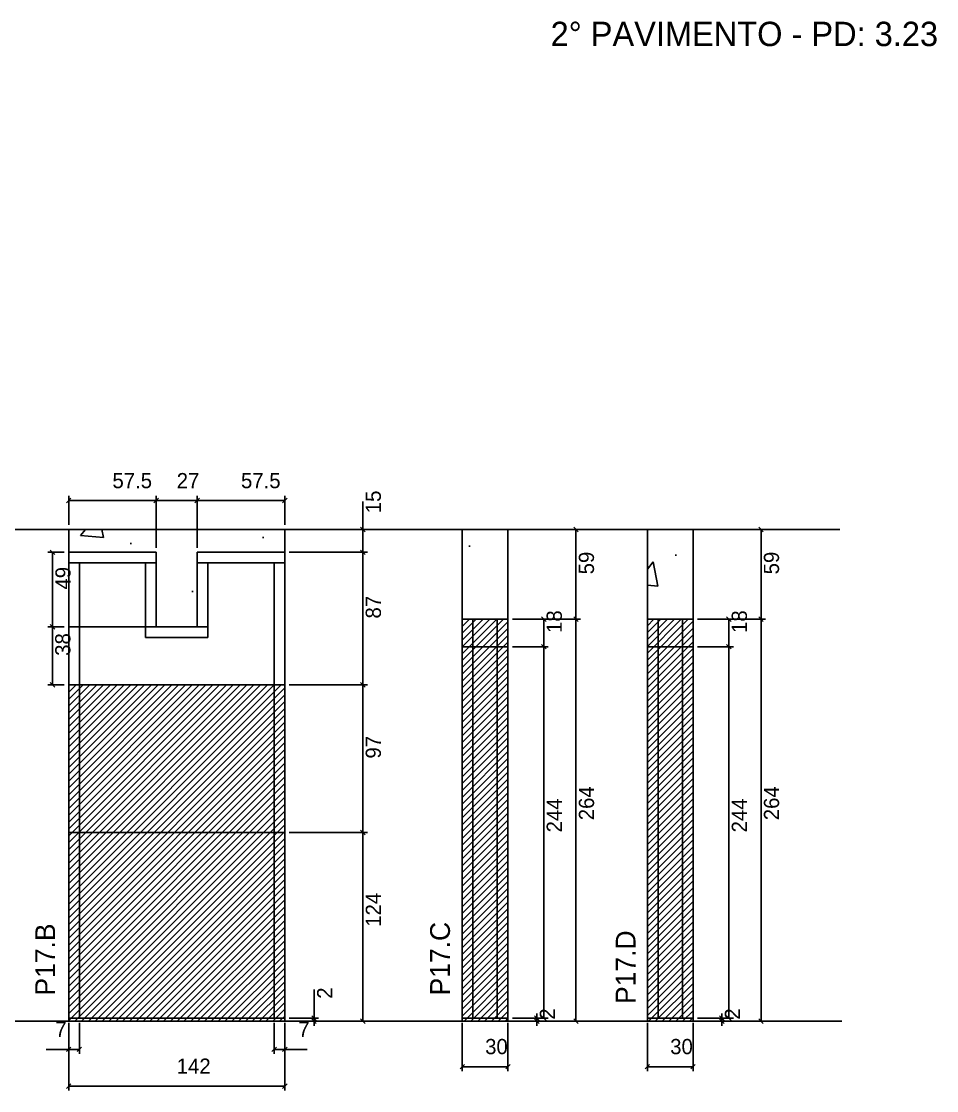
# Model space of a CAD drawing. Header units: metres. Extents: x 3481 to 4877, y 7341 to 8057.
# Drawn here: x 4276 to 4877, y 7341 to 8043 of the extents above; entities that cross this region are included whole.
import ezdxf

# ---------------------------------------------------------------- set-up
doc = ezdxf.new("R2010")
doc.units = ezdxf.units.M
for name, color, linetype in [('COTA', 7, 'Continuous'), ('Hachura', 7, 'Continuous'), ('NOMENCLATURA', 7, 'Continuous'), ('Nível', 7, 'Continuous'), ('Painéis', 7, 'Continuous'), ('SARR_2.2x7', 7, 'Continuous'), ('Texto Seção', 7, 'Continuous')]:
    doc.layers.add(name, color=color, linetype=linetype)

msp = doc.modelspace()

# ---------------------------------------------------------------- hatches: boundary and pattern name
at = {"layer": 'COTA'}
h = msp.add_hatch(dxfattribs=at)
h.set_pattern_fill('AR-CONC')
h.paths.add_polyline_path([(4306.91, 7694.59), (4364.41, 7694.59), (4364.41, 7645.59), (4391.41, 7645.59), (4391.41, 7694.59), (4448.91, 7694.59), (4448.91, 7709.59), (4306.91, 7709.59), (4306.91, 7694.59)])
h = msp.add_hatch(dxfattribs=at)
h.set_pattern_fill('AR-CONC')
h.paths.add_polyline_path([(4565.65, 7650.59), (4595.65, 7650.59), (4595.65, 7709.59), (4565.65, 7709.59), (4565.65, 7650.59)])
h = msp.add_hatch(dxfattribs=at)
h.set_pattern_fill('AR-CONC')
h.paths.add_polyline_path([(4687.29, 7650.59), (4717.29, 7650.59), (4717.29, 7709.59), (4687.29, 7709.59), (4687.29, 7650.59)])
at = {"layer": 'Hachura'}
h = msp.add_hatch(dxfattribs=at)
h.set_pattern_fill('ANSI31')
h.paths.add_polyline_path([(4595.65, 7650.59), (4565.65, 7650.59), (4565.65, 7386.59), (4595.65, 7386.59), (4595.65, 7650.59)])
h = msp.add_hatch(dxfattribs=at)
h.set_pattern_fill('ANSI31')
h.paths.add_polyline_path([(4717.29, 7650.59), (4687.29, 7650.59), (4687.29, 7386.59), (4717.29, 7386.59), (4717.29, 7650.59)])
h = msp.add_hatch(dxfattribs=at)
h.set_pattern_fill('ANSI31')
h.paths.add_polyline_path([(4448.91, 7386.59), (4448.91, 7607.59), (4306.91, 7607.59), (4306.91, 7386.59), (4448.91, 7386.59)])

# ---------------------------------------------------------------- linework, layer by layer
at = {"layer": 'COTA', "color": 0, "lineweight": 25}
for p, q in [((4308.41, 7730.08), (4305.41, 7727.08)), ((4362.91, 7727.08), (4365.91, 7730.08)), ((4365.91, 7730.08), (4362.91, 7727.08)), ((4392.91, 7730.08), (4389.91, 7727.08)), ((4389.91, 7727.08), (4392.91, 7730.08)), ((4447.41, 7727.08), (4450.41, 7730.08)), ((4501.73, 7708.09), (4498.73, 7711.09)), ((4641.84, 7708.09), (4638.84, 7711.09)), ((4763.48, 7708.09), (4760.48, 7711.09)), ((4297.77, 7693.09), (4294.77, 7696.09)), ((4498.73, 7696.09), (4501.73, 7693.09)), ((4501.73, 7693.09), (4498.73, 7696.09)), ((4620.65, 7649.09), (4617.65, 7652.09)), ((4638.84, 7652.09), (4641.84, 7649.09)), ((4641.84, 7649.09), (4638.84, 7652.09)), ((4742.29, 7649.09), (4739.29, 7652.09)), ((4760.48, 7652.09), (4763.48, 7649.09)), ((4763.48, 7649.09), (4760.48, 7652.09)), ((4297.77, 7644.09), (4294.77, 7647.09)), ((4294.77, 7647.09), (4297.77, 7644.09)), ((4617.65, 7634.09), (4620.65, 7631.09)), ((4620.65, 7631.09), (4617.65, 7634.09)), ((4739.29, 7634.09), (4742.29, 7631.09)), ((4742.29, 7631.09), (4739.29, 7634.09)), ((4294.77, 7609.09), (4297.77, 7606.09)), ((4501.73, 7606.09), (4498.73, 7609.09)), ((4498.73, 7609.09), (4501.73, 7606.09)), ((4501.73, 7509.09), (4498.73, 7512.09)), ((4498.73, 7512.09), (4501.73, 7509.09)), ((4466.67, 7390.09), (4469.67, 7387.09)), ((4613.05, 7390.09), (4616.05, 7387.09)), ((4617.65, 7390.09), (4620.65, 7387.09)), ((4734.7, 7390.09), (4737.7, 7387.09)), ((4739.29, 7390.09), (4742.29, 7387.09)), ((4469.67, 7385.09), (4466.67, 7388.09)), ((4498.73, 7388.09), (4501.73, 7385.09)), ((4616.05, 7385.09), (4613.05, 7388.09)), ((4638.84, 7388.09), (4641.84, 7385.09)), ((4737.7, 7385.09), (4734.7, 7388.09)), ((4760.48, 7388.09), (4763.48, 7385.09)), ((4308.41, 7369.58), (4305.41, 7366.58)), ((4312.41, 7366.58), (4315.41, 7369.58)), ((4443.41, 7369.58), (4440.41, 7366.58)), ((4447.41, 7366.58), (4450.41, 7369.58)), ((4567.15, 7358.19), (4564.15, 7355.19)), ((4594.15, 7355.19), (4597.15, 7358.19)), ((4688.79, 7358.19), (4685.79, 7355.19)), ((4715.79, 7355.19), (4718.79, 7358.19)), ((4308.41, 7345.47), (4305.41, 7342.47)), ((4447.41, 7342.47), (4450.41, 7345.47))]:
    msp.add_line(p, q, dxfattribs=at)
at = {"layer": 'COTA', "color": 4, "lineweight": 25}
for p, q in [((4306.91, 7712.59), (4306.91, 7731.58)), ((4306.91, 7728.58), (4364.41, 7728.58)), ((4364.41, 7697.59), (4364.41, 7731.58)), ((4364.41, 7697.59), (4364.41, 7731.58)), ((4364.41, 7728.58), (4391.41, 7728.58)), ((4391.41, 7697.59), (4391.41, 7731.58)), ((4391.41, 7697.59), (4391.41, 7731.58)), ((4448.91, 7728.58), (4391.41, 7728.58)), ((4448.91, 7712.59), (4448.91, 7731.58)), ((4500.23, 7709.59), (4500.23, 7727.96)), ((4451.91, 7709.59), (4503.23, 7709.59)), ((4500.23, 7694.59), (4500.23, 7709.59)), ((4598.65, 7709.59), (4643.34, 7709.59)), ((4640.34, 7650.59), (4640.34, 7709.59)), ((4720.29, 7709.59), (4764.98, 7709.59)), ((4761.98, 7650.59), (4761.98, 7709.59)), ((4303.91, 7694.59), (4293.27, 7694.59)), ((4296.27, 7645.59), (4296.27, 7694.59)), ((4451.91, 7694.59), (4503.23, 7694.59)), ((4451.91, 7694.59), (4503.23, 7694.59)), ((4500.23, 7607.59), (4500.23, 7694.59)), ((4598.65, 7650.59), (4643.34, 7650.59)), ((4598.65, 7650.59), (4643.34, 7650.59)), ((4598.65, 7650.59), (4622.15, 7650.59)), ((4619.15, 7650.59), (4619.15, 7632.59)), ((4640.34, 7386.59), (4640.34, 7650.59)), ((4720.29, 7650.59), (4764.98, 7650.59)), ((4720.29, 7650.59), (4764.98, 7650.59)), ((4720.29, 7650.59), (4743.79, 7650.59)), ((4740.79, 7650.59), (4740.79, 7632.59)), ((4761.98, 7386.59), (4761.98, 7650.59)), ((4303.91, 7645.59), (4293.27, 7645.59)), ((4303.91, 7645.59), (4293.27, 7645.59)), ((4296.27, 7607.59), (4296.27, 7645.59)), ((4598.65, 7632.59), (4622.15, 7632.59)), ((4598.65, 7632.59), (4622.15, 7632.59)), ((4619.15, 7632.59), (4619.15, 7388.59)), ((4720.29, 7632.59), (4743.79, 7632.59)), ((4720.29, 7632.59), (4743.79, 7632.59)), ((4740.79, 7632.59), (4740.79, 7388.59)), ((4303.91, 7607.59), (4293.27, 7607.59)), ((4451.91, 7607.59), (4503.23, 7607.59)), ((4451.91, 7607.59), (4503.23, 7607.59)), ((4500.23, 7607.59), (4500.23, 7510.59)), ((4451.91, 7510.59), (4503.23, 7510.59)), ((4451.91, 7510.59), (4503.23, 7510.59)), ((4500.23, 7386.59), (4500.23, 7510.59)), ((4468.17, 7388.59), (4468.17, 7407.39)), ((4614.55, 7388.59), (4614.55, 7391.59)), ((4736.2, 7388.59), (4736.2, 7391.59)), ((4306.91, 7385.59), (4306.91, 7340.97)), ((4306.91, 7383.59), (4306.91, 7365.08)), ((4313.91, 7385.59), (4313.91, 7365.08)), ((4441.91, 7385.59), (4441.91, 7365.08)), ((4448.91, 7385.59), (4448.91, 7340.97)), ((4448.91, 7383.59), (4448.91, 7365.08)), ((4451.91, 7388.59), (4471.17, 7388.59)), ((4451.91, 7386.59), (4471.17, 7386.59)), ((4451.91, 7386.59), (4503.23, 7386.59)), ((4468.17, 7386.59), (4468.17, 7388.59)), ((4468.17, 7386.59), (4468.17, 7383.59)), ((4565.65, 7385.59), (4565.65, 7353.69)), ((4595.65, 7385.59), (4595.65, 7353.69)), ((4598.65, 7388.59), (4617.55, 7388.59)), ((4598.65, 7388.59), (4622.15, 7388.59)), ((4598.65, 7386.59), (4617.55, 7386.59)), ((4598.65, 7386.59), (4643.34, 7386.59)), ((4614.55, 7386.59), (4614.55, 7388.59)), ((4614.55, 7386.59), (4614.55, 7383.59)), ((4687.29, 7385.59), (4687.29, 7353.69)), ((4717.29, 7385.59), (4717.29, 7353.69)), ((4720.29, 7388.59), (4739.2, 7388.59)), ((4720.29, 7388.59), (4743.79, 7388.59)), ((4720.29, 7386.59), (4739.2, 7386.59)), ((4720.29, 7386.59), (4764.98, 7386.59)), ((4736.2, 7386.59), (4736.2, 7388.59)), ((4736.2, 7386.59), (4736.2, 7383.59)), ((4306.91, 7368.08), (4292.18, 7368.08)), ((4313.91, 7368.08), (4306.91, 7368.08)), ((4441.91, 7368.08), (4448.91, 7368.08)), ((4448.91, 7368.08), (4463.64, 7368.08)), ((4565.65, 7356.69), (4595.65, 7356.69)), ((4687.29, 7356.69), (4717.29, 7356.69)), ((4448.91, 7343.97), (4306.91, 7343.97))]:
    msp.add_line(p, q, dxfattribs=at)
at = {"layer": 'COTA', "color": 241, "lineweight": 25}
for p, q in [((4306.91, 7694.59), (4306.91, 7709.59)), ((4306.91, 7709.59), (4448.91, 7709.59)), ((4448.91, 7709.59), (4448.91, 7694.59))]:
    msp.add_line(p, q, dxfattribs=at)
for points in [[(4595.65, 7650.59), (4595.65, 7709.59), (4565.65, 7709.59), (4565.65, 7650.59)], [(4717.29, 7650.59), (4717.29, 7709.59), (4687.29, 7709.59), (4687.29, 7650.59)]]:
    msp.add_lwpolyline(points, dxfattribs=at)
at = {"layer": 'Nível', "color": 4, "lineweight": 25}
for p, q in [((3801.39, 7709.59), (4813.78, 7709.59)), ((3903.58, 7386.59), (4815.18, 7386.59))]:
    msp.add_line(p, q, dxfattribs=at)
at = {"layer": 'Painéis', "color": 200, "lineweight": 25}
for p, q in [((4306.91, 7645.59), (4306.91, 7694.59)), ((4364.41, 7694.59), (4306.91, 7694.59)), ((4364.41, 7694.59), (4364.41, 7645.59)), ((4391.41, 7694.59), (4391.41, 7645.59)), ((4391.41, 7694.59), (4448.91, 7694.59)), ((4448.91, 7607.59), (4448.91, 7694.59)), ((4565.65, 7650.59), (4565.65, 7388.59)), ((4595.65, 7650.59), (4565.65, 7650.59)), ((4595.65, 7388.59), (4595.65, 7650.59)), ((4687.29, 7650.59), (4687.29, 7388.59)), ((4717.29, 7650.59), (4687.29, 7650.59)), ((4717.29, 7388.59), (4717.29, 7650.59)), ((4306.91, 7645.59), (4306.91, 7607.59)), ((4391.41, 7645.59), (4306.91, 7645.59)), ((4595.65, 7632.59), (4565.65, 7632.59)), ((4717.29, 7632.59), (4687.29, 7632.59)), ((4306.91, 7607.59), (4306.91, 7386.59)), ((4448.91, 7607.59), (4306.91, 7607.59)), ((4448.91, 7386.59), (4448.91, 7607.59)), ((4306.91, 7510.59), (4448.91, 7510.59)), ((4306.91, 7388.59), (4448.91, 7388.59)), ((4565.65, 7388.59), (4595.65, 7388.59)), ((4687.29, 7388.59), (4717.29, 7388.59))]:
    msp.add_line(p, q, dxfattribs=at)
for points in [[(4448.91, 7388.59), (4306.91, 7388.59), (4306.91, 7386.59), (4448.91, 7386.59)], [(4565.65, 7388.59), (4595.65, 7388.59), (4595.65, 7386.59), (4565.65, 7386.59)], [(4687.29, 7388.59), (4717.29, 7388.59), (4717.29, 7386.59), (4687.29, 7386.59)]]:
    msp.add_lwpolyline(points, close=True, dxfattribs=at)
at = {"layer": 'SARR_2.2x7', "color": 40, "lineweight": 25}
for p, q in [((4441.91, 7694.59), (4448.91, 7694.59)), ((4364.41, 7687.59), (4306.91, 7687.59)), ((4313.91, 7645.59), (4313.91, 7687.59)), ((4357.41, 7687.59), (4357.41, 7645.59)), ((4391.41, 7687.59), (4448.91, 7687.59)), ((4398.41, 7687.59), (4398.41, 7645.59)), ((4441.91, 7607.59), (4441.91, 7687.59)), ((4572.65, 7650.59), (4572.65, 7388.59)), ((4588.65, 7650.59), (4588.65, 7388.59)), ((4694.29, 7650.59), (4694.29, 7388.59)), ((4710.29, 7650.59), (4710.29, 7388.59)), ((4313.91, 7645.59), (4306.91, 7645.59)), ((4313.91, 7607.59), (4313.91, 7645.59)), ((4357.41, 7645.59), (4357.41, 7638.59)), ((4398.41, 7645.59), (4357.41, 7645.59)), ((4398.41, 7638.59), (4398.41, 7645.59)), ((4357.41, 7638.59), (4398.41, 7638.59)), ((4313.91, 7510.59), (4313.91, 7607.59)), ((4441.91, 7510.59), (4441.91, 7607.59)), ((4313.91, 7388.59), (4313.91, 7510.59)), ((4441.91, 7388.59), (4441.91, 7510.59))]:
    msp.add_line(p, q, dxfattribs=at)

# ---------------------------------------------------------------- texts
at = {"layer": 'COTA', "color": 240, "lineweight": 25}
for s, p in [('57.5', (4335.66, 7736.69)), ('27', (4377.91, 7736.65)), ('57.5', (4420.16, 7736.69)), ('7', (4298.05, 7376.15)), ('7', (4457.78, 7376.15)), ('30', (4580.65, 7364.91)), ('30', (4702.29, 7364.91)), ('142', (4377.91, 7352.05))]:
    msp.add_text(s, height=10, dxfattribs=at).set_placement(p)
for s, p in [('15', (4512.12, 7720.27)), ('59', (4652.2, 7680.09)), ('59', (4773.84, 7680.09)), ('49', (4308.16, 7670.09)), ('87', (4512.13, 7651.09)), ('18', (4631.05, 7641.59)), ('18', (4752.7, 7641.59)), ('38', (4308.02, 7626.59)), ('97', (4512.12, 7559.09)), ('264', (4652.24, 7518.59)), ('264', (4773.88, 7518.59)), ('244', (4631.07, 7510.59)), ('244', (4752.72, 7510.59)), ('124', (4512.15, 7448.59)), ('2', (4480.17, 7401.33)), ('2', (4626.55, 7387.59)), ('2', (4748.2, 7387.59))]:
    msp.add_text(s, height=10, rotation=90, dxfattribs=at).set_placement(p)
at = {"layer": 'NOMENCLATURA', "color": 2, "lineweight": 25}
msp.add_text('2° PAVIMENTO - PD: 3.23', height=16, dxfattribs=at).set_placement((4623.68, 8027.1))
at = {"layer": 'Texto Seção', "color": 7, "lineweight": 15}
for s, p in [('P17.B', (4297.97, 7403.41)), ('P17.C', (4557.5, 7403.49)), ('P17.D', (4679.49, 7397.88))]:
    msp.add_text(s, height=13, rotation=90, dxfattribs=at).set_placement(p)

doc.saveas('drawing.dxf')
